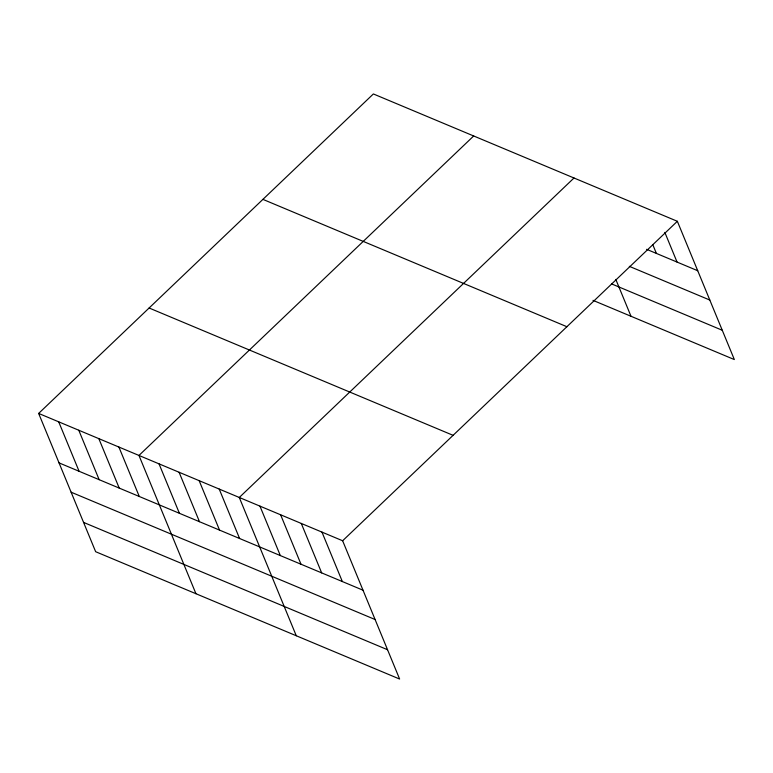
<?xml version="1.0" encoding="UTF-8"?>
<svg xmlns="http://www.w3.org/2000/svg" width="773" height="773" viewBox="0 0 773 773"><rect width="100%" height="100%" fill="white"/><g stroke="black" fill="none" stroke-linecap="round" stroke-linejoin="round"><path stroke-width="1.16" d="M38.65 413.429L342.632 540.762L399.631 679.052L95.649 551.709L38.65 413.429L373.369 93.948L677.351 221.291L734.35 359.571L592.988 300.349M473.685 135.971L138.966 455.452L195.956 593.732M574.001 177.993L239.282 497.474L296.272 635.754M342.632 540.762L677.351 221.291M646.605 249.312L697.729 270.734M629.309 266.327L709.817 300.05M611.52 283.865L722.262 330.255M262.917 199.376L566.899 326.718M149.112 308.002L453.094 435.334M59.028 462.872L363.01 590.205M71.116 492.188L375.098 619.521M83.561 522.393L387.544 649.735M664.838 232.402L677.061 262.076M652.77 244.626L656.393 253.418M615.801 279.411L631 316.273M321.964 532.104L342.342 581.547M301.286 523.447L321.665 572.89M280.618 514.789L300.997 564.232M259.95 506.131L280.328 555.574M219.213 489.067L239.591 538.51M199.154 480.661L219.532 530.104M179.085 472.255L199.473 521.698M159.025 463.858L179.404 513.301M118.897 447.045L139.285 496.488M98.838 438.639L119.216 488.082M78.778 430.242L99.157 479.685M58.709 421.836L79.088 471.279"/></g></svg>
